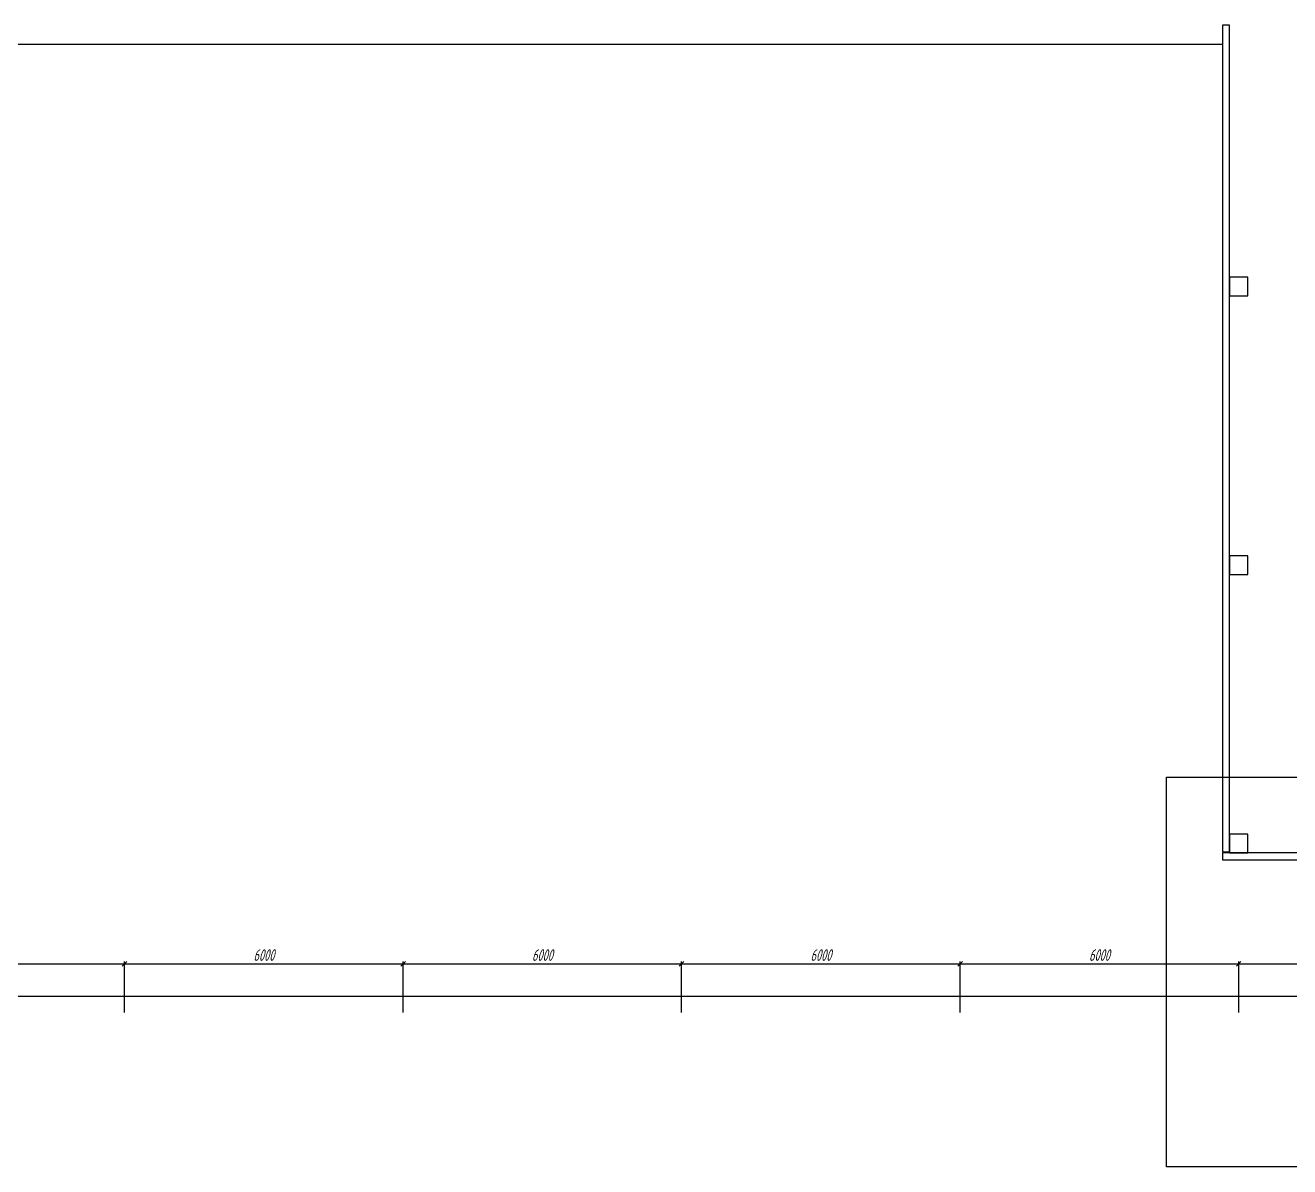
# Model space of a CAD drawing. Header units: millimetres. Extents: x -351329 to 406471, y -382937 to 111767.
# Drawn here: x -38798 to -11559, y -91217 to -66625 of the extents above; entities that cross this region are included whole.
import ezdxf

# ---------------------------------------------------------------- set-up
doc = ezdxf.new("R2010")
doc.units = ezdxf.units.MM
for name, color, linetype, lineweight in [('_Оси', 90, 'Continuous', 13), ('_Сендвичи', 230, 'Continuous', 30), ('_Стены', 7, 'Continuous', 30), ('выноска', 7, 'Continuous', 13), ('Нумерация RAL 6024', 91, 'Continuous', 30)]:
    doc.layers.add(name, color=color, linetype=linetype, lineweight=lineweight)
doc.styles.add('СПДС_размеры', font='spdswin.shx', dxfattribs={"width": 0.8, "oblique": 15})
doc.dimstyles.new('СПДС', dxfattribs={"dimtxt": 2.5, "dimasz": 1, "dimexe": 0.5, "dimexo": 1.5, "dimtad": 1, "dimdec": 0, "dimtxsty": 'СПДС_размеры', "dimblk": 'OBLIQUE', "dimcen": 2.5, "dimdle": 0.5, "dimadec": 8, "dimazin": 0, "dimtfac": 1, "dimtdec": 0, "dimtix": 1, "dimtmove": 0, "dimatfit": 3, "dimfxl": 1, "dimarcsym": 0})

# ---------------------------------------------------------------- blocks, each defined once
blk = doc.blocks.new('_Oblique')
at = {"layer": 'выноска', "color": 0, "lineweight": -2}
blk.add_line((-0.5, -0.5), (0.5, 0.5), dxfattribs=at)
blk = doc.blocks.new('*D215')
at = {"layer": '_Оси', "color": 0, "lineweight": -2, "transparency": 16777216}
for p, q in [((-60709, -87545), (113391, -87545)), ((-60659, -87895), (-60659, -87495)), ((113341, -87895), (113341, -87495))]:
    blk.add_line(p, q, dxfattribs=at)
at = {"layer": 'Defpoints', "color": 0, "transparency": 16777216}
for p in [(113341, -87545), (-60659, -88045), (113341, -88045)]:
    blk.add_point(p, dxfattribs=at)
at = {"layer": '_Оси', "color": 0, "lineweight": -2, "transparency": 16777216, "xscale": 100, "yscale": 100, "zscale": 100, "rotation": 180}
blk.add_blockref('_Oblique', (-60659, -87545), dxfattribs=at)
at = {"layer": '_Оси', "color": 0, "lineweight": -2, "transparency": 16777216, "xscale": 100, "yscale": 100, "zscale": 100}
blk.add_blockref('_Oblique', (113341, -87545), dxfattribs=at)
at = {"layer": '_Оси', "color": 0, "lineweight": 25, "transparency": 16777216, "insert": (26341, -87357.5), "char_height": 250, "attachment_point": 5, "style": 'СПДС_размеры'}
blk.add_mtext('174000', dxfattribs=at)
blk = doc.blocks.new('*D219')
at = {"layer": '_Оси', "color": 0, "lineweight": -2, "transparency": 16777216}
for p, q in [((-42709, -86845), (-36609, -86845)), ((-42659, -87895), (-42659, -86795)), ((-36659, -87895), (-36659, -86795))]:
    blk.add_line(p, q, dxfattribs=at)
at = {"layer": 'Defpoints', "color": 0, "transparency": 16777216}
for p in [(-36659, -86845), (-42659, -88045), (-36659, -88045)]:
    blk.add_point(p, dxfattribs=at)
at = {"layer": '_Оси', "color": 0, "lineweight": -2, "transparency": 16777216, "xscale": 100, "yscale": 100, "zscale": 100, "rotation": 180}
blk.add_blockref('_Oblique', (-42659, -86845), dxfattribs=at)
at = {"layer": '_Оси', "color": 0, "lineweight": -2, "transparency": 16777216, "xscale": 100, "yscale": 100, "zscale": 100}
blk.add_blockref('_Oblique', (-36659, -86845), dxfattribs=at)
at = {"layer": '_Оси', "color": 0, "lineweight": 25, "transparency": 16777216, "insert": (-39659, -86657.5), "char_height": 250, "attachment_point": 5, "style": 'СПДС_размеры'}
blk.add_mtext('6000', dxfattribs=at)
blk = doc.blocks.new('*D220')
at = {"layer": '_Оси', "color": 0, "lineweight": -2, "transparency": 16777216}
for p, q in [((-36709, -86845), (-30609, -86845)), ((-36659, -87895), (-36659, -86795)), ((-30659, -87895), (-30659, -86795))]:
    blk.add_line(p, q, dxfattribs=at)
at = {"layer": 'Defpoints', "color": 0, "transparency": 16777216}
for p in [(-30659, -86845), (-36659, -88045), (-30659, -88045)]:
    blk.add_point(p, dxfattribs=at)
at = {"layer": '_Оси', "color": 0, "lineweight": -2, "transparency": 16777216, "xscale": 100, "yscale": 100, "zscale": 100, "rotation": 180}
blk.add_blockref('_Oblique', (-36659, -86845), dxfattribs=at)
at = {"layer": '_Оси', "color": 0, "lineweight": -2, "transparency": 16777216, "xscale": 100, "yscale": 100, "zscale": 100}
blk.add_blockref('_Oblique', (-30659, -86845), dxfattribs=at)
at = {"layer": '_Оси', "color": 0, "lineweight": 25, "transparency": 16777216, "insert": (-33659, -86657.5), "char_height": 250, "attachment_point": 5, "style": 'СПДС_размеры'}
blk.add_mtext('6000', dxfattribs=at)
blk = doc.blocks.new('*D221')
at = {"layer": '_Оси', "color": 0, "lineweight": -2, "transparency": 16777216}
for p, q in [((-30709, -86845), (-24609, -86845)), ((-30659, -87895), (-30659, -86795)), ((-24659, -87895), (-24659, -86795))]:
    blk.add_line(p, q, dxfattribs=at)
at = {"layer": 'Defpoints', "color": 0, "transparency": 16777216}
for p in [(-24659, -86845), (-30659, -88045), (-24659, -88045)]:
    blk.add_point(p, dxfattribs=at)
at = {"layer": '_Оси', "color": 0, "lineweight": -2, "transparency": 16777216, "xscale": 100, "yscale": 100, "zscale": 100, "rotation": 180}
blk.add_blockref('_Oblique', (-30659, -86845), dxfattribs=at)
at = {"layer": '_Оси', "color": 0, "lineweight": -2, "transparency": 16777216, "xscale": 100, "yscale": 100, "zscale": 100}
blk.add_blockref('_Oblique', (-24659, -86845), dxfattribs=at)
at = {"layer": '_Оси', "color": 0, "lineweight": 25, "transparency": 16777216, "insert": (-27659, -86657.5), "char_height": 250, "attachment_point": 5, "style": 'СПДС_размеры'}
blk.add_mtext('6000', dxfattribs=at)
blk = doc.blocks.new('*D222')
at = {"layer": '_Оси', "color": 0, "lineweight": -2, "transparency": 16777216}
for p, q in [((-24709, -86845), (-18609, -86845)), ((-24659, -87895), (-24659, -86795)), ((-18659, -87895), (-18659, -86795))]:
    blk.add_line(p, q, dxfattribs=at)
at = {"layer": 'Defpoints', "color": 0, "transparency": 16777216}
for p in [(-18659, -86845), (-24659, -88045), (-18659, -88045)]:
    blk.add_point(p, dxfattribs=at)
at = {"layer": '_Оси', "color": 0, "lineweight": -2, "transparency": 16777216, "xscale": 100, "yscale": 100, "zscale": 100, "rotation": 180}
blk.add_blockref('_Oblique', (-24659, -86845), dxfattribs=at)
at = {"layer": '_Оси', "color": 0, "lineweight": -2, "transparency": 16777216, "xscale": 100, "yscale": 100, "zscale": 100}
blk.add_blockref('_Oblique', (-18659, -86845), dxfattribs=at)
at = {"layer": '_Оси', "color": 0, "lineweight": 25, "transparency": 16777216, "insert": (-21659, -86657.5), "char_height": 250, "attachment_point": 5, "style": 'СПДС_размеры'}
blk.add_mtext('6000', dxfattribs=at)
blk = doc.blocks.new('*D223')
at = {"layer": '_Оси', "color": 0, "lineweight": -2, "transparency": 16777216}
for p, q in [((-18709, -86845), (-12609, -86845)), ((-18659, -87895), (-18659, -86795)), ((-12659, -87895), (-12659, -86795))]:
    blk.add_line(p, q, dxfattribs=at)
at = {"layer": 'Defpoints', "color": 0, "transparency": 16777216}
for p in [(-12659, -86845), (-18659, -88045), (-12659, -88045)]:
    blk.add_point(p, dxfattribs=at)
at = {"layer": '_Оси', "color": 0, "lineweight": -2, "transparency": 16777216, "xscale": 100, "yscale": 100, "zscale": 100, "rotation": 180}
blk.add_blockref('_Oblique', (-18659, -86845), dxfattribs=at)
at = {"layer": '_Оси', "color": 0, "lineweight": -2, "transparency": 16777216, "xscale": 100, "yscale": 100, "zscale": 100}
blk.add_blockref('_Oblique', (-12659, -86845), dxfattribs=at)
at = {"layer": '_Оси', "color": 0, "lineweight": 25, "transparency": 16777216, "insert": (-15659, -86657.5), "char_height": 250, "attachment_point": 5, "style": 'СПДС_размеры'}
blk.add_mtext('6000', dxfattribs=at)
blk = doc.blocks.new('*D224')
at = {"layer": '_Оси', "color": 0, "lineweight": -2, "transparency": 16777216}
for p, q in [((-12709, -86845), (-6609, -86845)), ((-12659, -87895), (-12659, -86795)), ((-6659, -87895), (-6659, -86795))]:
    blk.add_line(p, q, dxfattribs=at)
at = {"layer": 'Defpoints', "color": 0, "transparency": 16777216}
for p in [(-6659, -86845), (-12659, -88045), (-6659, -88045)]:
    blk.add_point(p, dxfattribs=at)
at = {"layer": '_Оси', "color": 0, "lineweight": -2, "transparency": 16777216, "xscale": 100, "yscale": 100, "zscale": 100, "rotation": 180}
blk.add_blockref('_Oblique', (-12659, -86845), dxfattribs=at)
at = {"layer": '_Оси', "color": 0, "lineweight": -2, "transparency": 16777216, "xscale": 100, "yscale": 100, "zscale": 100}
blk.add_blockref('_Oblique', (-6659, -86845), dxfattribs=at)
at = {"layer": '_Оси', "color": 0, "lineweight": 25, "transparency": 16777216, "insert": (-9659, -86657.5), "char_height": 250, "attachment_point": 5, "style": 'СПДС_размеры'}
blk.add_mtext('6000', dxfattribs=at)

msp = doc.modelspace()

# ---------------------------------------------------------------- linework, layer by layer
at = {"layer": '_Сендвичи', "color": 3, "ltscale": 100}
msp.add_line((-61009, -67033), (-13009, -67033), dxfattribs=at)
at = {"layer": '_Сендвичи', "ltscale": 100}
for points in [[(-13009, -84435), (-12859, -84435), (-12859, -66625), (-13009, -66625)], [(-13009, -84605), (113691, -84605), (113691, -84455), (-13009, -84455)]]:
    msp.add_lwpolyline(points, close=True, dxfattribs=at)
at = {"layer": '_Стены', "ltscale": 100}
for points in [[(-12859, -72455), (-12459, -72455), (-12459, -72055), (-12859, -72055)], [(-12859, -78455), (-12459, -78455), (-12459, -78055), (-12859, -78055)], [(-12859, -84455), (-12459, -84455), (-12459, -84055), (-12859, -84055)]]:
    msp.add_lwpolyline(points, close=True, dxfattribs=at)
at = {"layer": 'Нумерация RAL 6024', "color": 2, "ltscale": 100}
msp.add_lwpolyline([(-14213, -82822), (54373, -82822), (54373, -91217), (-14213, -91217)], close=True, dxfattribs=at)

# ---------------------------------------------------------------- dimensions: what is measured, and where the dimension line sits
at = {"layer": '_Оси', "lineweight": 25}
for base, p1, p2, picture, middle in [((-36659, -86845), (-42659, -88045), (-36659, -88045), '*D219', (-39659, -86657.5)), ((-30659, -86845), (-36659, -88045), (-30659, -88045), '*D220', (-33659, -86657.5)), ((-24659, -86845), (-30659, -88045), (-24659, -88045), '*D221', (-27659, -86657.5)), ((-18659, -86845), (-24659, -88045), (-18659, -88045), '*D222', (-21659, -86657.5)), ((-12659, -86845), (-18659, -88045), (-12659, -88045), '*D223', (-15659, -86657.5)), ((-6659, -86845), (-12659, -88045), (-6659, -88045), '*D224', (-9659, -86657.5)), ((113341, -87545), (-60659, -88045), (113341, -88045), '*D215', (26341, -87357.5))]:
    dim = msp.add_linear_dim(base=base, p1=p1, p2=p2, dimstyle='СПДС', override={"dimscale": 100}, dxfattribs=at)
    dim.commit()
    dim.dimension.update_dxf_attribs({"geometry": picture, "text_midpoint": middle})

doc.saveas('drawing.dxf')
